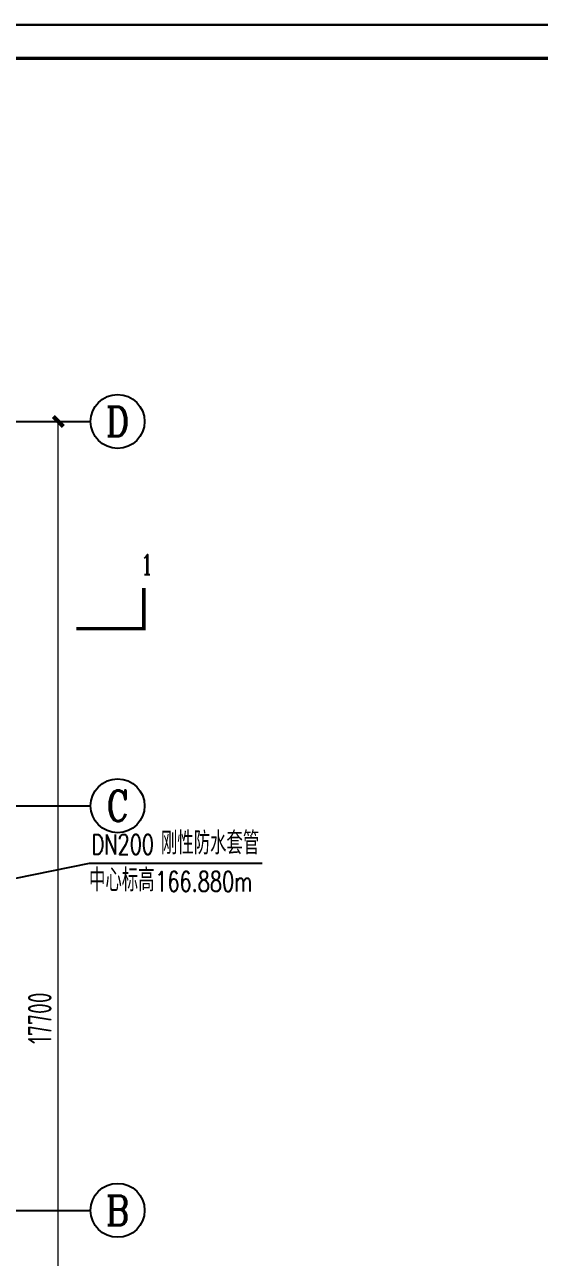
# Model space of a CAD drawing. Header units: millimetres. Extents: x 1742399 to 4898386, y 2481636 to 5226310.
# Drawn here: x 2057485 to 2065118, y 2667750 to 2686032 of the extents above; entities that cross this region are included whole.
import ezdxf
from ezdxf.enums import TextEntityAlignment as Align

# ---------------------------------------------------------------- set-up
doc = ezdxf.new("R2010")
doc.units = ezdxf.units.MM
doc.header["$LTSCALE"] = 1000
for name, color, linetype in [('AXIS', 3, 'Continuous'), ('AXIS_TEXT', 7, 'Continuous'), ('DIM_LEAD', 3, 'Continuous'), ('DIM_SYMB', 3, 'Continuous'), ('PUB_TITLE', 4, 'Continuous')]:
    doc.layers.add(name, color=color, linetype=linetype)
doc.styles.add('_TCH_AXIS', font='COMPLEX', dxfattribs={"bigfont": 'GBCBIG'})
doc.styles.add('_TCH_DIM', font='SIMPLEX', dxfattribs={"bigfont": 'GBCBIG'})
doc.styles.add('_TCH_LABEL', font='COMPLEX', dxfattribs={"bigfont": 'GBCBIG'})
doc.styles.add('COMPLEX', font='COMPLEX')
doc.styles.add('TSSD_REIN_T3', font='tssdeng.shx', dxfattribs={"width": 0.7, "bigfont": 'hztxt.shx'})
doc.dimstyles.new('_TCH_ARCH&&100', dxfattribs={"dimtxt": 350, "dimasz": 150, "dimexe": 100, "dimexo": 200, "dimgap": 100, "dimtad": 1, "dimdec": 0, "dimzin": 0, "dimdsep": 46, "dimtxsty": 'TSSD_REIN_T3', "dimblk": 'ARCHTICK', "dimcen": 0.09, "dimclrt": 7, "dimazin": 2, "dimtfac": 1, "dimtdec": 0, "dimtix": 1, "dimtmove": 2, "dimatfit": 3, "dimfxl": 1, "dimfxlon": 1, "dimtolj": 1, "dimtzin": 0, "dimlwd": 18, "dimlwe": 18, "dimarcsym": 0})

# ---------------------------------------------------------------- blocks, each defined once
blk = doc.blocks.new('HAYJZ A3')
blk.add_lwpolyline([(4975, -403417), (46975, -403417), (46975, -433117), (4975, -433117), (4975, -403417)])
at = {"const_width": 50}
blk.add_lwpolyline([(7475, -403917), (46475, -403917), (46475, -432617), (7475, -432617), (7475, -403917)], dxfattribs=at)
at = {"layer": 'PUB_TITLE'}
blk.add_lwpolyline([(4975, -433117), (46975, -433117), (46975, -403417), (4975, -403417)], close=True, dxfattribs=at)
blk = doc.blocks.new('_ArchTick')
at = {"color": 0, "linetype": 'ByBlock', "const_width": 0.4}
blk.add_lwpolyline([(-0.5, -0.5), (0.5, 0.5)], dxfattribs=at)
blk = doc.blocks.new('*D174')
at = {"layer": 'AXIS', "color": 0, "lineweight": 18, "transparency": 16777216}
for p, q in [((2057983, 2680147), (2058084, 2680147)), ((2057984, 2662447), (2057984, 2680147)), ((2057983, 2662447), (2058084, 2662447))]:
    blk.add_line(p, q, dxfattribs=at)
at = {"layer": 'Defpoints', "color": 0, "transparency": 16777216}
for p in [(2057145, 2680147), (2057984, 2680147), (2057145, 2662447)]:
    blk.add_point(p, dxfattribs=at)
at = {"layer": 'AXIS', "color": 0, "lineweight": 18, "transparency": 16777216, "xscale": 150, "yscale": 150, "zscale": 150}
for p, rotation in [((2057984, 2680147), 90), ((2057984, 2662447), 270)]:
    blk.add_blockref('_ArchTick', p, dxfattribs=dict(at, rotation=rotation))
at = {"layer": 'AXIS', "color": 7, "transparency": 16777216, "insert": (2057709, 2671297), "char_height": 350, "attachment_point": 5, "rotation": 90, "style": 'TSSD_REIN_T3'}
blk.add_mtext('\\A1;17700', dxfattribs=at)
blk = doc.blocks.new('_AXISO')
blk.add_circle((0, 0), 0.5)
at = {"layer": 'AXIS_TEXT', "style": 'COMPLEX', "width": 1.041667}
blk.add_attdef('A', text='', height=0.56, dxfattribs=at).set_placement((-0.25, -0.28), (0.25, -0.28), align=Align.FIT)

msp = doc.modelspace()

# ---------------------------------------------------------------- linework, layer by layer
at = {"layer": 'AXIS'}
for p, q in [((2057145.2, 2680146.9), (2058463.3, 2680146.9)), ((2057145.2, 2674446.9), (2058463.3, 2674446.9)), ((2057145.2, 2668446.9), (2058463.3, 2668446.9))]:
    msp.add_line(p, q, dxfattribs=at)
at = {"layer": 'DIM_LEAD'}
for p, q in [((2056245.2, 2673147), (2058445.7, 2673598.1)), ((2058445.7, 2673598.1), (2061006.7, 2673598.1))]:
    msp.add_line(p, q, dxfattribs=at)
at = {"layer": 'DIM_SYMB', "const_width": 50}
msp.add_lwpolyline([(2058252.3, 2677075.9), (2059252.3, 2677075.9), (2059252.3, 2677675.9)], dxfattribs=at)

# ---------------------------------------------------------------- block references
msp.add_blockref('HAYJZ A3', (2028308.5, 3089449))
at = {"layer": 'AXIS'}
ref = msp.add_blockref('_AXISO', (2058863.3, 2680146.9), dxfattribs=dict(at, xscale=800, yscale=800, zscale=800))
ref.add_attrib('A', 'D', dxfattribs={"layer": 'AXIS_TEXT', "height": 435.3, "style": '_TCH_AXIS'}).set_placement((2058687.1, 2679929.3), (2059039.5, 2679929.3), align=Align.FIT)
ref = msp.add_blockref('_AXISO', (2058863.3, 2674446.9), dxfattribs=dict(at, xscale=800, yscale=800, zscale=800))
ref.add_attrib('A', 'C', dxfattribs={"layer": 'AXIS_TEXT', "height": 455.7, "style": '_TCH_AXIS'}).set_placement((2058700.6, 2674219), (2059026.1, 2674219), align=Align.FIT)
ref = msp.add_blockref('_AXISO', (2058863.3, 2668446.9), dxfattribs=dict(at, xscale=800, yscale=800, zscale=800))
ref.add_attrib('A', 'B', dxfattribs={"layer": 'AXIS_TEXT', "height": 435.3, "style": '_TCH_AXIS'}).set_placement((2058687.1, 2668229.3), (2059039.5, 2668229.3), align=Align.FIT)

# ---------------------------------------------------------------- texts
at = {"layer": 'DIM_LEAD', "color": 7, "style": '_TCH_DIM', "width": 0.705882}
for s, p in [('DN200', (2058475.5, 2673725.5)), ('166.880m', (2059421.7, 2673176.6))]:
    msp.add_text(s, height=297.5, dxfattribs=at).set_placement(p)
at = {"layer": 'DIM_LEAD', "color": 7, "style": '_TCH_DIM'}
for s, p in [('刚性防水套管', (2059505.5, 2673725.5)), ('中心标高', (2058438.8, 2673176.6))]:
    msp.add_text(s, height=337.59, dxfattribs=at).set_placement(p)
at = {"layer": 'DIM_SYMB', "color": 7, "style": '_TCH_LABEL', "width": 0.705882}
msp.add_text('1', height=297.5, dxfattribs=at).set_placement((2059207.3, 2677877.2))

# ---------------------------------------------------------------- dimensions: what is measured, and where the dimension line sits
at = {"layer": 'AXIS'}
dim = msp.add_aligned_dim(p1=(2057145.2, 2662446.9), p2=(2057145.2, 2680146.9), distance=-838.9, dimstyle='_TCH_ARCH&&100', dxfattribs=at)
dim.commit()
dim.dimension.update_dxf_attribs({"geometry": '*D174', "text_midpoint": (2057709.1, 2671296.9)})

doc.saveas('drawing.dxf')
